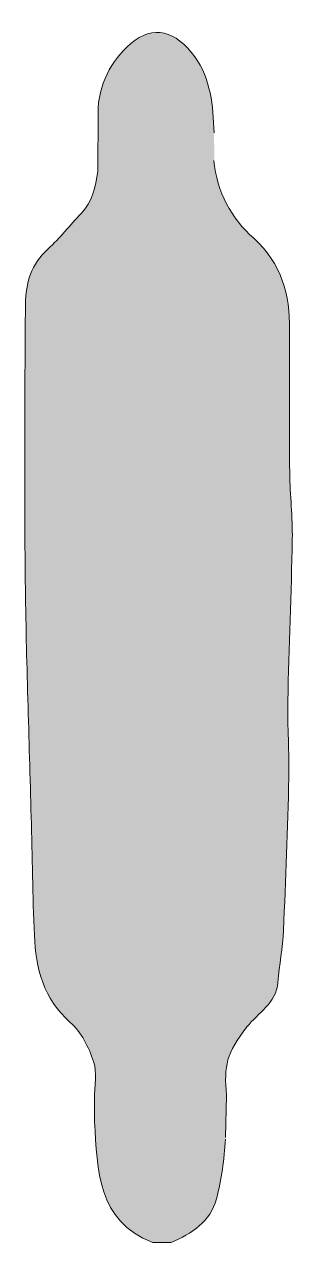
# Model space of a CAD drawing. Header units: inches. Extents: x 155 to 186, y -204 to -63.
import ezdxf

# ---------------------------------------------------------------- set-up
doc = ezdxf.new("R2010")
doc.units = ezdxf.units.IN
doc.header["$MEASUREMENT"] = 0
doc.layers.add('Layer 1', color=7, linetype='Continuous')

msp = doc.modelspace()

# ---------------------------------------------------------------- hatches: boundary and pattern name
at = {"layer": 'Layer 1', "true_color": 0xffffff}
h = msp.add_hatch(color=7, dxfattribs=at)
edge = h.paths.add_edge_path()
edge.add_spline(control_points=[(178.33, -191.79), (178.17, -194.11), (177.89, -196.46), (177.29, -198.69), (176.59, -201.32), (174.41, -202.72), (172.02, -203.75), (171.31, -203.75), (170.61, -203.75), (169.9, -203.75), (163.42, -201.17), (163.5, -195.37), (163.14, -189.74), (163.14, -189.74), (163.12, -187.19), (163.12, -187.19), (163.12, -185.63), (163.47, -184.06), (163.03, -182.76), (162.48, -181.12), (161.59, -179.36), (160.32, -178.25), (157.2, -175.5), (156.33, -171.98), (156.16, -168.15), (155.97, -163.58), (155.91, -159.01), (155.79, -154.44), (155.56, -145.35), (155.21, -136.25), (155.11, -127.16), (154.99, -116.45), (155.03, -105.74), (155.13, -95.03), (155.15, -92.68), (155.8, -90.4), (157.75, -88.67), (159.14, -87.44), (160.28, -85.93), (161.58, -84.59), (162.9, -83.22), (163.25, -81.48), (163.53, -79.72), (163.53, -79.72), (163.55, -72.93), (163.55, -72.93), (163.56, -69.65), (165.05, -66.89), (167.37, -64.89), (169.93, -62.67), (172.6, -63.42), (174.77, -66.42), (176.63, -68.98), (176.91, -72.07), (177.01, -75.24)], knot_values=[0, 0, 0, 0, 0.352778, 0.352778, 0.352778, 0.705556, 0.705556, 0.705556, 1.058333, 1.058333, 1.058333, 1.411111, 1.411111, 1.411111, 1.763889, 1.763889, 1.763889, 2.116667, 2.116667, 2.116667, 2.469444, 2.469444, 2.469444, 2.822222, 2.822222, 2.822222, 3.175, 3.175, 3.175, 3.527778, 3.527778, 3.527778, 3.880556, 3.880556, 3.880556, 4.233333, 4.233333, 4.233333, 4.586111, 4.586111, 4.586111, 4.938889, 4.938889, 4.938889, 5.291667, 5.291667, 5.291667, 5.644444, 5.644444, 5.644444, 5.997222, 5.997222, 5.997222, 6.35, 6.35, 6.35, 6.35], degree=3, periodic=0)
edge.add_line((177.01, -75.24), (178.33, -191.79))
h = msp.add_hatch(color=7, dxfattribs=at)
edge = h.paths.add_edge_path()
edge.add_spline(control_points=[(177, -78.44), (177.31, -82.07), (179.03, -85.15), (181.61, -87.45), (184.91, -90.38), (185.78, -93.97), (185.78, -98.05), (185.78, -103.57), (185.74, -109.1), (185.79, -114.63), (185.82, -117.19), (186.14, -119.75), (186.09, -122.3), (185.98, -128.55), (185.7, -134.79), (185.57, -141.04), (185.51, -144), (185.76, -146.96), (185.69, -149.92), (185.55, -155.82), (185.33, -161.71), (185.06, -167.6), (184.97, -169.61), (184.57, -171.6), (184.42, -173.61), (184.24, -176.06), (182.1, -177.15), (180.82, -178.78), (178.45, -181.79), (178.13, -183.29), (178.47, -186.68), (178.47, -186.68), (178.33, -191.58), (178.33, -191.58)], knot_values=[0, 0, 0, 0, 0.352778, 0.352778, 0.352778, 0.705556, 0.705556, 0.705556, 1.058333, 1.058333, 1.058333, 1.411111, 1.411111, 1.411111, 1.763889, 1.763889, 1.763889, 2.116667, 2.116667, 2.116667, 2.469444, 2.469444, 2.469444, 2.822222, 2.822222, 2.822222, 3.175, 3.175, 3.175, 3.527778, 3.527778, 3.527778, 3.880556, 3.880556, 3.880556, 3.880556], degree=3, periodic=0)
edge.add_line((178.33, -191.58), (177, -78.44))

# ---------------------------------------------------------------- linework, layer by layer
at = {"layer": 'Layer 1', "lineweight": 0}
for points, knots in [([(178.33, -191.79), (178.17, -194.11), (177.89, -196.46), (177.29, -198.69), (176.59, -201.32), (174.41, -202.72), (172.02, -203.75), (171.31, -203.75), (170.61, -203.75), (169.9, -203.75), (163.42, -201.17), (163.5, -195.37), (163.14, -189.74), (163.14, -189.74), (163.12, -187.19), (163.12, -187.19), (163.12, -185.63), (163.47, -184.06), (163.03, -182.76), (162.48, -181.12), (161.59, -179.36), (160.32, -178.25), (157.2, -175.5), (156.33, -171.98), (156.16, -168.15), (155.97, -163.58), (155.91, -159.01), (155.79, -154.44), (155.56, -145.35), (155.21, -136.25), (155.11, -127.16), (154.99, -116.45), (155.03, -105.74), (155.13, -95.03), (155.15, -92.68), (155.8, -90.4), (157.75, -88.67), (159.14, -87.44), (160.28, -85.93), (161.58, -84.59), (162.9, -83.22), (163.25, -81.48), (163.53, -79.72), (163.53, -79.72), (163.55, -72.93), (163.55, -72.93), (163.56, -69.65), (165.05, -66.89), (167.37, -64.89), (169.93, -62.67), (172.6, -63.42), (174.77, -66.42), (176.63, -68.98), (176.91, -72.07), (177.01, -75.24)], [0, 0, 0, 0, 1, 1, 1, 2, 2, 2, 3, 3, 3, 4, 4, 4, 5, 5, 5, 6, 6, 6, 7, 7, 7, 8, 8, 8, 9, 9, 9, 10, 10, 10, 11, 11, 11, 12, 12, 12, 13, 13, 13, 14, 14, 14, 15, 15, 15, 16, 16, 16, 17, 17, 17, 18, 18, 18, 18]), ([(177, -78.44), (177.31, -82.07), (179.03, -85.15), (181.61, -87.45), (184.91, -90.38), (185.78, -93.97), (185.78, -98.05), (185.78, -103.57), (185.74, -109.1), (185.79, -114.63), (185.82, -117.19), (186.14, -119.75), (186.09, -122.3), (185.98, -128.55), (185.7, -134.79), (185.57, -141.04), (185.51, -144), (185.76, -146.96), (185.69, -149.92), (185.55, -155.82), (185.33, -161.71), (185.06, -167.6), (184.97, -169.61), (184.57, -171.6), (184.42, -173.61), (184.24, -176.06), (182.1, -177.15), (180.82, -178.78), (178.45, -181.79), (178.13, -183.29), (178.47, -186.68), (178.47, -186.68), (178.33, -191.58), (178.33, -191.58)], [0, 0, 0, 0, 1, 1, 1, 2, 2, 2, 3, 3, 3, 4, 4, 4, 5, 5, 5, 6, 6, 6, 7, 7, 7, 8, 8, 8, 9, 9, 9, 10, 10, 10, 11, 11, 11, 11])]:
    msp.add_open_spline(points, degree=3, knots=knots, dxfattribs=at)

doc.saveas('drawing.dxf')
